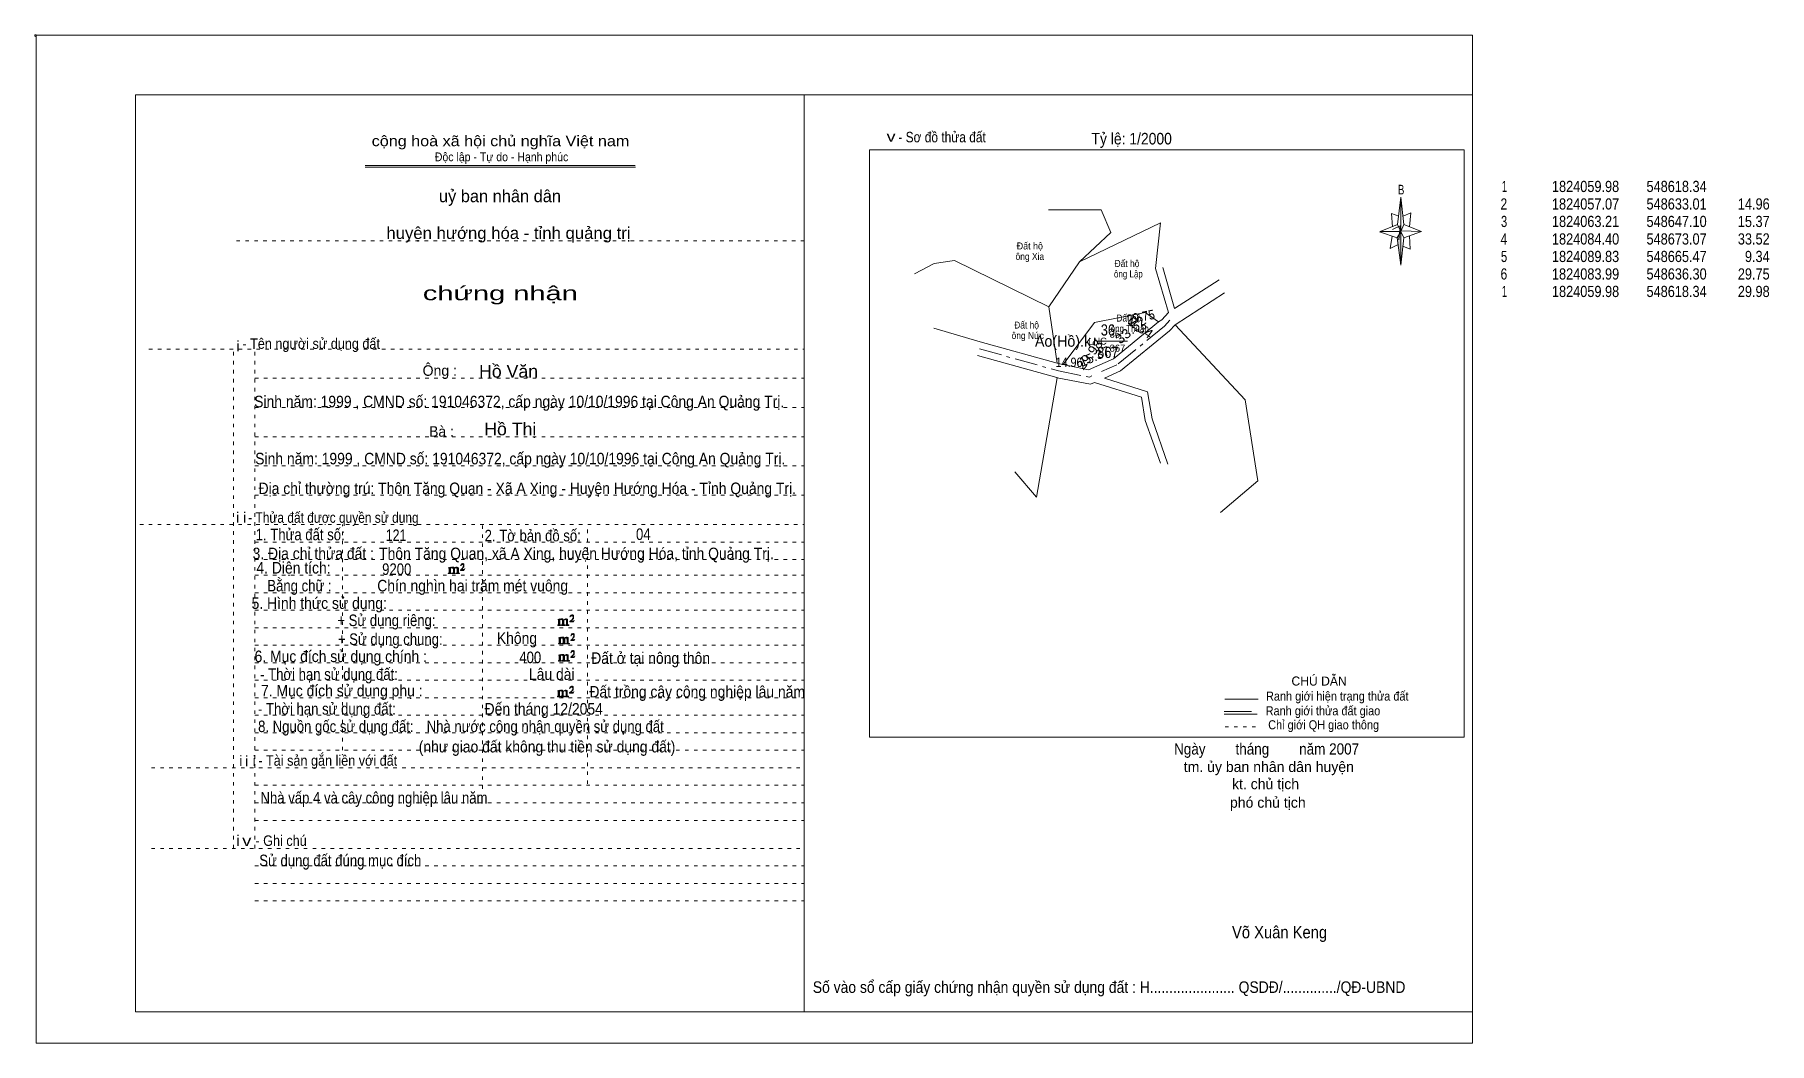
# Model space of a CAD drawing. Header units: centimetres. Extents: x -1.6 to 48, y -3.3 to 25.5.
import ezdxf
from ezdxf.enums import TextEntityAlignment as Align

# ---------------------------------------------------------------- set-up
doc = ezdxf.new("R2010")
doc.units = ezdxf.units.CM
doc.header["$LTSCALE"] = 0.13
for name, pattern in [('DOT_DASHED', [7.7, 5, -1.2, 0.3, -1.2]), ('DOTTED', [1.5, 0.3, -1.2]), ('LONG_DASHED', [7.5, 6, -1.5])]:
    doc.linetypes.add(name, pattern=pattern)
for name, color, linetype, lineweight in [('1', 7, 'DOTTED', 13), ('13', 7, 'Continuous', 13), ('22', 7, 'Continuous', 13), ('33', 7, 'LONG_DASHED', 13), ('4', 7, 'Continuous', 13), ('5', 7, 'Continuous', 13), ('50', 7, 'Continuous', 13)]:
    doc.layers.add(name, color=color, linetype=linetype, lineweight=lineweight)
for name, color, linetype in [('10', 7, 'Continuous'), ('23', 7, 'Continuous'), ('30', 7, 'Continuous')]:
    doc.layers.add(name, color=color, linetype=linetype)

msp = doc.modelspace()

# ---------------------------------------------------------------- hatches: boundary and pattern name
at = {"layer": '5'}
msp.add_hatch(color=256, dxfattribs=at).paths.add_polyline_path([(37.46, 19.87), (37.46, 18.91), (37.36, 19.69)])
at = {"layer": '50'}
for points in [[(10.27, 10.13), (10.27, 10.12), (10.27, 10.11), (10.25, 10.11), (10.24, 10.11), (10.24, 10.1), (10.33, 10.1), (10.33, 10.11), (10.32, 10.11), (10.31, 10.11), (10.31, 10.12), (10.31, 10.13), (10.31, 10.24), (10.31, 10.25), (10.32, 10.26), (10.34, 10.26), (10.35, 10.26), (10.36, 10.26), (10.37, 10.25), (10.39, 10.22), (10.39, 10.13), (10.37, 10.12), (10.37, 10.11), (10.36, 10.11), (10.35, 10.11), (10.35, 10.1), (10.44, 10.1), (10.44, 10.11), (10.43, 10.11), (10.42, 10.11), (10.42, 10.12), (10.42, 10.13), (10.42, 10.24), (10.44, 10.26), (10.45, 10.26), (10.46, 10.26), (10.49, 10.26), (10.49, 10.25), (10.5, 10.24), (10.5, 10.22), (10.5, 10.13), (10.5, 10.12), (10.49, 10.11), (10.49, 10.11), (10.47, 10.11), (10.47, 10.1), (10.56, 10.1), (10.56, 10.11), (10.55, 10.11), (10.54, 10.11), (10.53, 10.12), (10.53, 10.13), (10.53, 10.2), (10.53, 10.25), (10.53, 10.26), (10.52, 10.27), (10.5, 10.28), (10.47, 10.28), (10.46, 10.28), (10.44, 10.27), (10.41, 10.25), (10.41, 10.26), (10.4, 10.28), (10.39, 10.28), (10.37, 10.28), (10.35, 10.28), (10.34, 10.28), (10.32, 10.26), (10.31, 10.26), (10.31, 10.25), (10.31, 10.25), (10.31, 10.26), (10.31, 10.28), (10.24, 10.26), (10.24, 10.26), (10.25, 10.26), (10.27, 10.25), (10.27, 10.24), (10.27, 10.23)], [(10.69, 10.19), (10.72, 10.24), (10.72, 10.24), (10.71, 10.22), (10.69, 10.22), (10.68, 10.22), (10.63, 10.22), (10.66, 10.26), (10.67, 10.27), (10.69, 10.28), (10.69, 10.3), (10.69, 10.32), (10.69, 10.34), (10.69, 10.35), (10.69, 10.37), (10.68, 10.38), (10.67, 10.38), (10.66, 10.39), (10.65, 10.39), (10.63, 10.38), (10.63, 10.38), (10.62, 10.37), (10.61, 10.35), (10.59, 10.33), (10.61, 10.33), (10.61, 10.35), (10.62, 10.35), (10.63, 10.36), (10.65, 10.36), (10.66, 10.36), (10.67, 10.35), (10.68, 10.35), (10.68, 10.32), (10.68, 10.3), (10.66, 10.28), (10.66, 10.26), (10.65, 10.25), (10.59, 10.2), (10.59, 10.19)], [(13.39, 8.66), (13.39, 8.65), (13.39, 8.64), (13.38, 8.64), (13.37, 8.64), (13.37, 8.62), (13.45, 8.62), (13.45, 8.64), (13.44, 8.64), (13.43, 8.64), (13.43, 8.65), (13.43, 8.66), (13.43, 8.77), (13.43, 8.78), (13.44, 8.79), (13.47, 8.79), (13.48, 8.79), (13.49, 8.79), (13.5, 8.78), (13.51, 8.74), (13.51, 8.66), (13.5, 8.65), (13.5, 8.64), (13.49, 8.64), (13.48, 8.64), (13.48, 8.62), (13.57, 8.62), (13.57, 8.64), (13.55, 8.64), (13.54, 8.64), (13.54, 8.65), (13.54, 8.66), (13.54, 8.77), (13.57, 8.79), (13.58, 8.79), (13.59, 8.79), (13.61, 8.79), (13.61, 8.78), (13.62, 8.77), (13.62, 8.74), (13.62, 8.66), (13.62, 8.65), (13.61, 8.64), (13.61, 8.64), (13.6, 8.64), (13.6, 8.62), (13.69, 8.62), (13.69, 8.64), (13.67, 8.64), (13.66, 8.64), (13.65, 8.65), (13.65, 8.66), (13.65, 8.73), (13.65, 8.78), (13.65, 8.79), (13.64, 8.8), (13.62, 8.81), (13.6, 8.81), (13.59, 8.81), (13.57, 8.8), (13.53, 8.78), (13.53, 8.79), (13.52, 8.81), (13.51, 8.81), (13.5, 8.81), (13.48, 8.81), (13.47, 8.81), (13.44, 8.79), (13.43, 8.79), (13.43, 8.78), (13.43, 8.78), (13.43, 8.79), (13.43, 8.81), (13.37, 8.79), (13.37, 8.79), (13.38, 8.79), (13.39, 8.78), (13.39, 8.77), (13.39, 8.76)], [(13.82, 8.72), (13.84, 8.77), (13.84, 8.77), (13.83, 8.74), (13.82, 8.74), (13.81, 8.74), (13.75, 8.74), (13.79, 8.79), (13.8, 8.8), (13.82, 8.81), (13.82, 8.83), (13.82, 8.84), (13.82, 8.87), (13.82, 8.88), (13.82, 8.9), (13.81, 8.91), (13.8, 8.91), (13.79, 8.92), (13.77, 8.92), (13.75, 8.91), (13.75, 8.91), (13.74, 8.9), (13.73, 8.88), (13.72, 8.86), (13.73, 8.86), (13.73, 8.88), (13.74, 8.88), (13.75, 8.89), (13.77, 8.89), (13.79, 8.89), (13.8, 8.88), (13.81, 8.88), (13.81, 8.84), (13.81, 8.83), (13.79, 8.81), (13.79, 8.79), (13.77, 8.78), (13.72, 8.73), (13.72, 8.72)], [(13.41, 8.12), (13.41, 8.11), (13.41, 8.1), (13.4, 8.1), (13.39, 8.1), (13.39, 8.09), (13.48, 8.09), (13.48, 8.1), (13.47, 8.1), (13.45, 8.1), (13.45, 8.11), (13.45, 8.12), (13.45, 8.23), (13.45, 8.24), (13.47, 8.26), (13.49, 8.26), (13.5, 8.26), (13.51, 8.26), (13.52, 8.24), (13.53, 8.21), (13.53, 8.12), (13.52, 8.11), (13.52, 8.1), (13.51, 8.1), (13.5, 8.1), (13.5, 8.09), (13.59, 8.09), (13.59, 8.1), (13.58, 8.1), (13.57, 8.1), (13.57, 8.11), (13.57, 8.12), (13.57, 8.23), (13.59, 8.26), (13.6, 8.26), (13.61, 8.26), (13.63, 8.26), (13.63, 8.24), (13.64, 8.23), (13.64, 8.21), (13.64, 8.12), (13.64, 8.11), (13.63, 8.1), (13.63, 8.1), (13.62, 8.1), (13.62, 8.09), (13.71, 8.09), (13.71, 8.1), (13.7, 8.1), (13.69, 8.1), (13.67, 8.11), (13.67, 8.12), (13.67, 8.2), (13.67, 8.24), (13.67, 8.26), (13.66, 8.27), (13.64, 8.28), (13.62, 8.28), (13.61, 8.28), (13.59, 8.27), (13.55, 8.24), (13.55, 8.26), (13.54, 8.28), (13.53, 8.28), (13.52, 8.28), (13.5, 8.28), (13.49, 8.28), (13.47, 8.26), (13.45, 8.26), (13.45, 8.24), (13.45, 8.24), (13.45, 8.26), (13.45, 8.28), (13.39, 8.26), (13.39, 8.26), (13.4, 8.26), (13.41, 8.24), (13.41, 8.23), (13.41, 8.22)], [(13.84, 8.19), (13.86, 8.23), (13.86, 8.23), (13.85, 8.21), (13.84, 8.21), (13.83, 8.21), (13.77, 8.21), (13.81, 8.26), (13.82, 8.27), (13.84, 8.28), (13.84, 8.3), (13.84, 8.31), (13.84, 8.33), (13.84, 8.34), (13.84, 8.37), (13.83, 8.38), (13.82, 8.38), (13.81, 8.39), (13.8, 8.39), (13.77, 8.38), (13.77, 8.38), (13.76, 8.37), (13.75, 8.34), (13.74, 8.32), (13.75, 8.32), (13.75, 8.34), (13.76, 8.34), (13.77, 8.36), (13.8, 8.36), (13.81, 8.36), (13.82, 8.34), (13.83, 8.34), (13.83, 8.31), (13.83, 8.3), (13.81, 8.28), (13.81, 8.26), (13.8, 8.24), (13.74, 8.2), (13.74, 8.19)], [(13.41, 7.64), (13.41, 7.63), (13.41, 7.62), (13.4, 7.62), (13.39, 7.62), (13.39, 7.6), (13.47, 7.6), (13.47, 7.62), (13.46, 7.62), (13.45, 7.62), (13.45, 7.63), (13.45, 7.64), (13.45, 7.75), (13.45, 7.76), (13.46, 7.77), (13.49, 7.77), (13.5, 7.77), (13.51, 7.77), (13.52, 7.76), (13.53, 7.72), (13.53, 7.64), (13.52, 7.63), (13.52, 7.62), (13.51, 7.62), (13.5, 7.62), (13.5, 7.6), (13.59, 7.6), (13.59, 7.62), (13.57, 7.62), (13.56, 7.62), (13.56, 7.63), (13.56, 7.64), (13.56, 7.75), (13.59, 7.77), (13.6, 7.77), (13.61, 7.77), (13.63, 7.77), (13.63, 7.76), (13.64, 7.75), (13.64, 7.72), (13.64, 7.64), (13.64, 7.63), (13.63, 7.62), (13.63, 7.62), (13.62, 7.62), (13.62, 7.6), (13.71, 7.6), (13.71, 7.62), (13.69, 7.62), (13.68, 7.62), (13.67, 7.63), (13.67, 7.64), (13.67, 7.71), (13.67, 7.76), (13.67, 7.77), (13.66, 7.78), (13.64, 7.79), (13.62, 7.79), (13.61, 7.79), (13.59, 7.78), (13.55, 7.76), (13.55, 7.77), (13.54, 7.79), (13.53, 7.79), (13.52, 7.79), (13.5, 7.79), (13.49, 7.79), (13.46, 7.77), (13.45, 7.77), (13.45, 7.76), (13.45, 7.76), (13.45, 7.77), (13.45, 7.79), (13.39, 7.77), (13.39, 7.77), (13.4, 7.77), (13.41, 7.76), (13.41, 7.75), (13.41, 7.74)], [(13.84, 7.7), (13.86, 7.75), (13.86, 7.75), (13.85, 7.72), (13.84, 7.72), (13.83, 7.72), (13.77, 7.72), (13.81, 7.77), (13.82, 7.78), (13.84, 7.79), (13.84, 7.81), (13.84, 7.82), (13.84, 7.85), (13.84, 7.86), (13.84, 7.88), (13.83, 7.89), (13.82, 7.89), (13.81, 7.9), (13.79, 7.9), (13.77, 7.89), (13.77, 7.89), (13.76, 7.88), (13.75, 7.86), (13.74, 7.84), (13.75, 7.84), (13.75, 7.86), (13.76, 7.86), (13.77, 7.87), (13.79, 7.87), (13.81, 7.87), (13.82, 7.86), (13.83, 7.86), (13.83, 7.82), (13.83, 7.81), (13.81, 7.79), (13.81, 7.77), (13.79, 7.76), (13.74, 7.71), (13.74, 7.7)], [(13.38, 6.62), (13.38, 6.61), (13.38, 6.6), (13.37, 6.6), (13.36, 6.6), (13.36, 6.58), (13.44, 6.58), (13.44, 6.6), (13.43, 6.6), (13.42, 6.6), (13.42, 6.61), (13.42, 6.62), (13.42, 6.73), (13.42, 6.74), (13.43, 6.75), (13.46, 6.75), (13.47, 6.75), (13.48, 6.75), (13.49, 6.74), (13.5, 6.7), (13.5, 6.62), (13.49, 6.61), (13.49, 6.6), (13.48, 6.6), (13.47, 6.6), (13.47, 6.58), (13.56, 6.58), (13.56, 6.6), (13.54, 6.6), (13.53, 6.6), (13.53, 6.61), (13.53, 6.62), (13.53, 6.73), (13.56, 6.75), (13.57, 6.75), (13.58, 6.75), (13.6, 6.75), (13.6, 6.74), (13.61, 6.73), (13.61, 6.7), (13.61, 6.62), (13.61, 6.61), (13.6, 6.6), (13.6, 6.6), (13.59, 6.6), (13.59, 6.58), (13.68, 6.58), (13.68, 6.6), (13.66, 6.6), (13.65, 6.6), (13.64, 6.61), (13.64, 6.62), (13.64, 6.69), (13.64, 6.74), (13.64, 6.75), (13.63, 6.76), (13.61, 6.77), (13.59, 6.77), (13.58, 6.77), (13.56, 6.76), (13.52, 6.74), (13.52, 6.75), (13.51, 6.77), (13.5, 6.77), (13.49, 6.77), (13.47, 6.77), (13.46, 6.77), (13.43, 6.75), (13.42, 6.75), (13.42, 6.74), (13.42, 6.74), (13.42, 6.75), (13.42, 6.77), (13.36, 6.75), (13.36, 6.75), (13.37, 6.75), (13.38, 6.74), (13.38, 6.73), (13.38, 6.72)], [(13.81, 6.68), (13.83, 6.73), (13.83, 6.73), (13.82, 6.7), (13.81, 6.7), (13.8, 6.7), (13.74, 6.7), (13.78, 6.75), (13.79, 6.76), (13.81, 6.77), (13.81, 6.79), (13.81, 6.8), (13.81, 6.83), (13.81, 6.84), (13.81, 6.86), (13.8, 6.87), (13.79, 6.87), (13.78, 6.88), (13.76, 6.88), (13.74, 6.87), (13.74, 6.87), (13.73, 6.86), (13.72, 6.84), (13.71, 6.82), (13.72, 6.82), (13.72, 6.84), (13.73, 6.84), (13.74, 6.85), (13.76, 6.85), (13.78, 6.85), (13.79, 6.84), (13.8, 6.84), (13.8, 6.8), (13.8, 6.79), (13.78, 6.77), (13.78, 6.75), (13.76, 6.74), (13.71, 6.69), (13.71, 6.68)]]:
    msp.add_hatch(color=256, dxfattribs=at).paths.add_polyline_path(points)

# ---------------------------------------------------------------- linework, layer by layer
at = {"layer": '1', "linetype": 'Continuous'}
for p, q in [((1.31, -2.42), (1.31, 23.78)), ((1.31, 23.78), (39.51, 23.78)), ((20.41, -2.42), (20.41, 23.78)), ((39.51, -2.42), (39.51, 23.78)), ((7.87, 21.76), (15.58, 21.76)), ((7.87, 21.71), (15.59, 21.71)), ((37.36, 19.69), (36.85, 19.86)), ((1.31, -2.42), (39.51, -2.42))]:
    msp.add_line(p, q, dxfattribs=at)
at = {"layer": '1'}
for p, q in [((4.19, 19.61), (20.41, 19.61)), ((1.69, 16.51), (20.41, 16.51)), ((4.11, 2.25), (4.11, 16.51)), ((4.72, 2.25), (4.72, 16.51)), ((4.72, 15.68), (20.41, 15.68)), ((4.72, 14.84), (20.41, 14.84)), ((4.72, 14.01), (20.41, 14.01)), ((4.72, 13.18), (20.41, 13.18)), ((4.72, 12.34), (20.41, 12.34)), ((1.43, 11.5), (20.41, 11.5)), ((7.22, 5.05), (7.22, 11.5)), ((11.22, 3.95), (11.22, 11.5)), ((14.22, 4.09), (14.22, 11.5)), ((4.72, 11), (20.41, 11)), ((4.72, 10.5), (20.41, 10.5)), ((4.72, 10.05), (20.41, 10.05)), ((4.72, 9.55), (20.41, 9.55)), ((4.72, 9.05), (20.41, 9.05)), ((4.72, 8.55), (20.41, 8.55)), ((4.72, 8.05), (20.41, 8.05)), ((4.72, 7.55), (20.41, 7.55)), ((4.72, 7.05), (20.41, 7.05)), ((4.72, 6.55), (20.41, 6.55)), ((4.72, 6.05), (20.41, 6.05)), ((4.72, 5.55), (20.41, 5.55)), ((4.72, 5.05), (20.41, 5.05)), ((1.76, 4.55), (20.41, 4.55)), ((4.72, 4.05), (20.41, 4.05)), ((4.72, 3.55), (20.41, 3.55)), ((4.72, 3.05), (20.41, 3.05)), ((1.76, 2.25), (20.41, 2.25)), ((4.72, 1.75), (20.41, 1.75)), ((4.72, 1.25), (20.41, 1.25)), ((4.72, 0.75), (20.41, 0.75))]:
    msp.add_line(p, q, dxfattribs=at)
at = {"layer": '1', "linetype": 'Continuous'}
msp.add_lwpolyline([(-1.53, -3.32), (39.51, -3.32), (39.51, 25.48), (-1.53, 25.48)], close=True, dxfattribs=at)
msp.add_lwpolyline([(37.37, 19.49), (37.16, 19.39), (37.21, 19.74)], dxfattribs=at)
at = {"layer": '13'}
msp.add_line((29.14, 16.74), (29.65, 16.74), dxfattribs=at)
at = {"layer": '22'}
for p, q in [((30.66, 18.84), (30.99, 17.67)), ((30.99, 17.67), (32.27, 18.49)), ((31.01, 17.21), (32.42, 18.12))]:
    msp.add_line(p, q, dxfattribs=at)
for points in [[(27.39, 20.49), (28.9, 20.49), (29.17, 19.84), (28.28, 19.01)], [(28.28, 19.01), (30.59, 20.12), (30.45, 18.82), (30.82, 17.56)], [(27.4, 17.72), (24.71, 19.04), (24.13, 18.96), (23.56, 18.66)], [(28.28, 19.01), (27.4, 17.72), (27.64, 16.11)], [(30.54, 17.29), (30.16, 17.56), (28.71, 17.27), (27.81, 16.07)], [(30.54, 17.29), (30.63, 17.35), (30.82, 17.56)], [(24.12, 17.11), (25.44, 16.72), (27.64, 16.11)], [(27.81, 16.07), (28.54, 15.92), (29.25, 16.23), (30.54, 17.29)], [(31.01, 17.21), (30.85, 17.03), (29.45, 15.89), (28.99, 15.68)], [(32.31, 11.84), (33.37, 12.75), (33.01, 15.06), (31.01, 17.21)], [(25.36, 16.33), (27.63, 15.7), (27.64, 15.69)], [(27.64, 16.11), (27.72, 16.09), (27.81, 16.07)], [(26.43, 13.01), (27.05, 12.28), (27.64, 15.69)], [(27.64, 15.69), (28.59, 15.51), (28.71, 15.56)], [(30.59, 13.25), (30.16, 14.47), (30.05, 15.14), (28.71, 15.56)], [(30.8, 13.23), (30.36, 14.52), (30.22, 15.29), (28.99, 15.68)]]:
    msp.add_lwpolyline(points, dxfattribs=at)
at = {"layer": '22', "linetype": 'DOT_DASHED'}
for points in [[(30.86, 17.34), (30.71, 17.17), (29.35, 16.06), (28.91, 15.87)], [(25.42, 16.52), (27.68, 15.89), (27.68, 15.89)], [(27.68, 15.89), (28.56, 15.71), (28.63, 15.75)]]:
    msp.add_lwpolyline(points, dxfattribs=at)
at = {"layer": '33'}
msp.add_line((28.77, 16.74), (29.41, 16.74), dxfattribs=at)
at = {"layer": '4'}
for p, q in [((32.43, 6.51), (33.38, 6.51)), ((32.41, 6.08), (33.36, 6.08))]:
    msp.add_line(p, q, dxfattribs=at)
at = {"layer": '4', "linetype": 'LONG_DASHED'}
msp.add_line((32.41, 6.16), (33.36, 6.16), dxfattribs=at)
at = {"layer": '4', "linetype": 'DOTTED'}
msp.add_line((32.44, 5.72), (33.43, 5.72), dxfattribs=at)
at = {"layer": '4'}
msp.add_lwpolyline([(22.28, 22.21), (39.27, 22.21), (39.27, 5.43), (22.28, 5.43)], close=True, dxfattribs=at)
msp.add_circle((-1.55, 25.47), 0.025, dxfattribs=at)
at = {"layer": '5'}
for p, q in [((37.37, 20.07), (37.46, 20.85)), ((37.55, 20.07), (38.05, 19.87)), ((37.55, 19.69), (37.46, 18.91)), ((37.73, 19.37), (37.52, 19.45)), ((37.71, 19.75), (37.73, 19.37))]:
    msp.add_line(p, q, dxfattribs=at)
for points in [[(37.46, 20.85), (37.55, 20.07), (37.46, 19.87)], [(37.46, 19.87), (36.87, 19.87), (37.37, 20.07), (37.55, 19.69), (38.05, 19.87), (37.46, 19.89)], [(37.46, 19.87), (37.46, 18.91), (37.36, 19.69)]]:
    msp.add_lwpolyline(points, close=True, dxfattribs=at)
for points in [[(37.4, 20.31), (37.19, 20.39), (37.22, 20.01)], [(37.53, 20.31), (37.75, 20.41), (37.71, 20.01)], [(37.46, 19.87), (37.37, 20.07), (36.87, 19.87)], [(37.22, 19.93), (37.44, 20.03), (37.4, 19.63)], [(37.46, 19.87), (37.55, 19.69), (38.05, 19.87)]]:
    msp.add_lwpolyline(points, dxfattribs=at)
at = {"layer": '50'}
for points in [[(10.27, 10.13), (10.27, 10.12), (10.27, 10.11), (10.25, 10.11), (10.24, 10.11), (10.24, 10.1), (10.33, 10.1), (10.33, 10.11), (10.32, 10.11), (10.31, 10.11), (10.31, 10.12), (10.31, 10.13), (10.31, 10.24), (10.31, 10.25), (10.32, 10.26), (10.34, 10.26), (10.35, 10.26), (10.36, 10.26), (10.37, 10.25), (10.39, 10.22), (10.39, 10.13), (10.37, 10.12), (10.37, 10.11), (10.36, 10.11), (10.35, 10.11), (10.35, 10.1), (10.44, 10.1), (10.44, 10.11), (10.43, 10.11), (10.42, 10.11), (10.42, 10.12), (10.42, 10.13), (10.42, 10.24), (10.44, 10.26), (10.45, 10.26), (10.46, 10.26), (10.49, 10.26), (10.49, 10.25), (10.5, 10.24), (10.5, 10.22), (10.5, 10.13), (10.5, 10.12), (10.49, 10.11), (10.49, 10.11), (10.47, 10.11), (10.47, 10.1), (10.56, 10.1), (10.56, 10.11), (10.55, 10.11), (10.54, 10.11), (10.53, 10.12), (10.53, 10.13), (10.53, 10.2), (10.53, 10.25), (10.53, 10.26), (10.52, 10.27), (10.5, 10.28), (10.47, 10.28), (10.46, 10.28), (10.44, 10.27), (10.41, 10.25), (10.41, 10.26), (10.4, 10.28), (10.39, 10.28), (10.37, 10.28), (10.35, 10.28), (10.34, 10.28), (10.32, 10.26), (10.31, 10.26), (10.31, 10.25), (10.31, 10.25), (10.31, 10.26), (10.31, 10.28), (10.24, 10.26), (10.24, 10.26), (10.25, 10.26), (10.27, 10.25), (10.27, 10.24), (10.27, 10.23)], [(10.69, 10.19), (10.72, 10.24), (10.72, 10.24), (10.71, 10.22), (10.69, 10.22), (10.68, 10.22), (10.63, 10.22), (10.66, 10.26), (10.67, 10.27), (10.69, 10.28), (10.69, 10.3), (10.69, 10.32), (10.69, 10.34), (10.69, 10.35), (10.69, 10.37), (10.68, 10.38), (10.67, 10.38), (10.66, 10.39), (10.65, 10.39), (10.63, 10.38), (10.63, 10.38), (10.62, 10.37), (10.61, 10.35), (10.59, 10.33), (10.61, 10.33), (10.61, 10.35), (10.62, 10.35), (10.63, 10.36), (10.65, 10.36), (10.66, 10.36), (10.67, 10.35), (10.68, 10.35), (10.68, 10.32), (10.68, 10.3), (10.66, 10.28), (10.66, 10.26), (10.65, 10.25), (10.59, 10.2), (10.59, 10.19)], [(13.39, 8.66), (13.39, 8.65), (13.39, 8.64), (13.38, 8.64), (13.37, 8.64), (13.37, 8.62), (13.45, 8.62), (13.45, 8.64), (13.44, 8.64), (13.43, 8.64), (13.43, 8.65), (13.43, 8.66), (13.43, 8.77), (13.43, 8.78), (13.44, 8.79), (13.47, 8.79), (13.48, 8.79), (13.49, 8.79), (13.5, 8.78), (13.51, 8.74), (13.51, 8.66), (13.5, 8.65), (13.5, 8.64), (13.49, 8.64), (13.48, 8.64), (13.48, 8.62), (13.57, 8.62), (13.57, 8.64), (13.55, 8.64), (13.54, 8.64), (13.54, 8.65), (13.54, 8.66), (13.54, 8.77), (13.57, 8.79), (13.58, 8.79), (13.59, 8.79), (13.61, 8.79), (13.61, 8.78), (13.62, 8.77), (13.62, 8.74), (13.62, 8.66), (13.62, 8.65), (13.61, 8.64), (13.61, 8.64), (13.6, 8.64), (13.6, 8.62), (13.69, 8.62), (13.69, 8.64), (13.67, 8.64), (13.66, 8.64), (13.65, 8.65), (13.65, 8.66), (13.65, 8.73), (13.65, 8.78), (13.65, 8.79), (13.64, 8.8), (13.62, 8.81), (13.6, 8.81), (13.59, 8.81), (13.57, 8.8), (13.53, 8.78), (13.53, 8.79), (13.52, 8.81), (13.51, 8.81), (13.5, 8.81), (13.48, 8.81), (13.47, 8.81), (13.44, 8.79), (13.43, 8.79), (13.43, 8.78), (13.43, 8.78), (13.43, 8.79), (13.43, 8.81), (13.37, 8.79), (13.37, 8.79), (13.38, 8.79), (13.39, 8.78), (13.39, 8.77), (13.39, 8.76)], [(13.82, 8.72), (13.84, 8.77), (13.84, 8.77), (13.83, 8.74), (13.82, 8.74), (13.81, 8.74), (13.75, 8.74), (13.79, 8.79), (13.8, 8.8), (13.82, 8.81), (13.82, 8.83), (13.82, 8.84), (13.82, 8.87), (13.82, 8.88), (13.82, 8.9), (13.81, 8.91), (13.8, 8.91), (13.79, 8.92), (13.77, 8.92), (13.75, 8.91), (13.75, 8.91), (13.74, 8.9), (13.73, 8.88), (13.72, 8.86), (13.73, 8.86), (13.73, 8.88), (13.74, 8.88), (13.75, 8.89), (13.77, 8.89), (13.79, 8.89), (13.8, 8.88), (13.81, 8.88), (13.81, 8.84), (13.81, 8.83), (13.79, 8.81), (13.79, 8.79), (13.77, 8.78), (13.72, 8.73), (13.72, 8.72)], [(13.41, 8.12), (13.41, 8.11), (13.41, 8.1), (13.4, 8.1), (13.39, 8.1), (13.39, 8.09), (13.48, 8.09), (13.48, 8.1), (13.47, 8.1), (13.45, 8.1), (13.45, 8.11), (13.45, 8.12), (13.45, 8.23), (13.45, 8.24), (13.47, 8.26), (13.49, 8.26), (13.5, 8.26), (13.51, 8.26), (13.52, 8.24), (13.53, 8.21), (13.53, 8.12), (13.52, 8.11), (13.52, 8.1), (13.51, 8.1), (13.5, 8.1), (13.5, 8.09), (13.59, 8.09), (13.59, 8.1), (13.58, 8.1), (13.57, 8.1), (13.57, 8.11), (13.57, 8.12), (13.57, 8.23), (13.59, 8.26), (13.6, 8.26), (13.61, 8.26), (13.63, 8.26), (13.63, 8.24), (13.64, 8.23), (13.64, 8.21), (13.64, 8.12), (13.64, 8.11), (13.63, 8.1), (13.63, 8.1), (13.62, 8.1), (13.62, 8.09), (13.71, 8.09), (13.71, 8.1), (13.7, 8.1), (13.69, 8.1), (13.67, 8.11), (13.67, 8.12), (13.67, 8.2), (13.67, 8.24), (13.67, 8.26), (13.66, 8.27), (13.64, 8.28), (13.62, 8.28), (13.61, 8.28), (13.59, 8.27), (13.55, 8.24), (13.55, 8.26), (13.54, 8.28), (13.53, 8.28), (13.52, 8.28), (13.5, 8.28), (13.49, 8.28), (13.47, 8.26), (13.45, 8.26), (13.45, 8.24), (13.45, 8.24), (13.45, 8.26), (13.45, 8.28), (13.39, 8.26), (13.39, 8.26), (13.4, 8.26), (13.41, 8.24), (13.41, 8.23), (13.41, 8.22)], [(13.84, 8.19), (13.86, 8.23), (13.86, 8.23), (13.85, 8.21), (13.84, 8.21), (13.83, 8.21), (13.77, 8.21), (13.81, 8.26), (13.82, 8.27), (13.84, 8.28), (13.84, 8.3), (13.84, 8.31), (13.84, 8.33), (13.84, 8.34), (13.84, 8.37), (13.83, 8.38), (13.82, 8.38), (13.81, 8.39), (13.8, 8.39), (13.77, 8.38), (13.77, 8.38), (13.76, 8.37), (13.75, 8.34), (13.74, 8.32), (13.75, 8.32), (13.75, 8.34), (13.76, 8.34), (13.77, 8.36), (13.8, 8.36), (13.81, 8.36), (13.82, 8.34), (13.83, 8.34), (13.83, 8.31), (13.83, 8.3), (13.81, 8.28), (13.81, 8.26), (13.8, 8.24), (13.74, 8.2), (13.74, 8.19)], [(13.41, 7.64), (13.41, 7.63), (13.41, 7.62), (13.4, 7.62), (13.39, 7.62), (13.39, 7.6), (13.47, 7.6), (13.47, 7.62), (13.46, 7.62), (13.45, 7.62), (13.45, 7.63), (13.45, 7.64), (13.45, 7.75), (13.45, 7.76), (13.46, 7.77), (13.49, 7.77), (13.5, 7.77), (13.51, 7.77), (13.52, 7.76), (13.53, 7.72), (13.53, 7.64), (13.52, 7.63), (13.52, 7.62), (13.51, 7.62), (13.5, 7.62), (13.5, 7.6), (13.59, 7.6), (13.59, 7.62), (13.57, 7.62), (13.56, 7.62), (13.56, 7.63), (13.56, 7.64), (13.56, 7.75), (13.59, 7.77), (13.6, 7.77), (13.61, 7.77), (13.63, 7.77), (13.63, 7.76), (13.64, 7.75), (13.64, 7.72), (13.64, 7.64), (13.64, 7.63), (13.63, 7.62), (13.63, 7.62), (13.62, 7.62), (13.62, 7.6), (13.71, 7.6), (13.71, 7.62), (13.69, 7.62), (13.68, 7.62), (13.67, 7.63), (13.67, 7.64), (13.67, 7.71), (13.67, 7.76), (13.67, 7.77), (13.66, 7.78), (13.64, 7.79), (13.62, 7.79), (13.61, 7.79), (13.59, 7.78), (13.55, 7.76), (13.55, 7.77), (13.54, 7.79), (13.53, 7.79), (13.52, 7.79), (13.5, 7.79), (13.49, 7.79), (13.46, 7.77), (13.45, 7.77), (13.45, 7.76), (13.45, 7.76), (13.45, 7.77), (13.45, 7.79), (13.39, 7.77), (13.39, 7.77), (13.4, 7.77), (13.41, 7.76), (13.41, 7.75), (13.41, 7.74)], [(13.84, 7.7), (13.86, 7.75), (13.86, 7.75), (13.85, 7.72), (13.84, 7.72), (13.83, 7.72), (13.77, 7.72), (13.81, 7.77), (13.82, 7.78), (13.84, 7.79), (13.84, 7.81), (13.84, 7.82), (13.84, 7.85), (13.84, 7.86), (13.84, 7.88), (13.83, 7.89), (13.82, 7.89), (13.81, 7.9), (13.79, 7.9), (13.77, 7.89), (13.77, 7.89), (13.76, 7.88), (13.75, 7.86), (13.74, 7.84), (13.75, 7.84), (13.75, 7.86), (13.76, 7.86), (13.77, 7.87), (13.79, 7.87), (13.81, 7.87), (13.82, 7.86), (13.83, 7.86), (13.83, 7.82), (13.83, 7.81), (13.81, 7.79), (13.81, 7.77), (13.79, 7.76), (13.74, 7.71), (13.74, 7.7)], [(13.38, 6.62), (13.38, 6.61), (13.38, 6.6), (13.37, 6.6), (13.36, 6.6), (13.36, 6.58), (13.44, 6.58), (13.44, 6.6), (13.43, 6.6), (13.42, 6.6), (13.42, 6.61), (13.42, 6.62), (13.42, 6.73), (13.42, 6.74), (13.43, 6.75), (13.46, 6.75), (13.47, 6.75), (13.48, 6.75), (13.49, 6.74), (13.5, 6.7), (13.5, 6.62), (13.49, 6.61), (13.49, 6.6), (13.48, 6.6), (13.47, 6.6), (13.47, 6.58), (13.56, 6.58), (13.56, 6.6), (13.54, 6.6), (13.53, 6.6), (13.53, 6.61), (13.53, 6.62), (13.53, 6.73), (13.56, 6.75), (13.57, 6.75), (13.58, 6.75), (13.6, 6.75), (13.6, 6.74), (13.61, 6.73), (13.61, 6.7), (13.61, 6.62), (13.61, 6.61), (13.6, 6.6), (13.6, 6.6), (13.59, 6.6), (13.59, 6.58), (13.68, 6.58), (13.68, 6.6), (13.66, 6.6), (13.65, 6.6), (13.64, 6.61), (13.64, 6.62), (13.64, 6.69), (13.64, 6.74), (13.64, 6.75), (13.63, 6.76), (13.61, 6.77), (13.59, 6.77), (13.58, 6.77), (13.56, 6.76), (13.52, 6.74), (13.52, 6.75), (13.51, 6.77), (13.5, 6.77), (13.49, 6.77), (13.47, 6.77), (13.46, 6.77), (13.43, 6.75), (13.42, 6.75), (13.42, 6.74), (13.42, 6.74), (13.42, 6.75), (13.42, 6.77), (13.36, 6.75), (13.36, 6.75), (13.37, 6.75), (13.38, 6.74), (13.38, 6.73), (13.38, 6.72)], [(13.81, 6.68), (13.83, 6.73), (13.83, 6.73), (13.82, 6.7), (13.81, 6.7), (13.8, 6.7), (13.74, 6.7), (13.78, 6.75), (13.79, 6.76), (13.81, 6.77), (13.81, 6.79), (13.81, 6.8), (13.81, 6.83), (13.81, 6.84), (13.81, 6.86), (13.8, 6.87), (13.79, 6.87), (13.78, 6.88), (13.76, 6.88), (13.74, 6.87), (13.74, 6.87), (13.73, 6.86), (13.72, 6.84), (13.71, 6.82), (13.72, 6.82), (13.72, 6.84), (13.73, 6.84), (13.74, 6.85), (13.76, 6.85), (13.78, 6.85), (13.79, 6.84), (13.8, 6.84), (13.8, 6.8), (13.8, 6.79), (13.78, 6.77), (13.78, 6.75), (13.76, 6.74), (13.71, 6.69), (13.71, 6.68)]]:
    msp.add_lwpolyline(points, close=True, dxfattribs=at)

# ---------------------------------------------------------------- texts
at = {"layer": '1'}
for s, height, width, p in [('cộng hoà xã hội chủ nghĩa Việt nam', 0.3, 1.15, (11.735, 22.31)), ('v', 0.3, 1.3, (22.895, 22.44)), ('- Sơ đồ thửa đất ', 0.3, 0.85, (24.4, 22.42)), ('Độc lập - Tự do - Hạnh phúc', 0.25, 0.9, (11.765, 21.88)), ('chứng nhận', 0.4, 1.55, (11.73, 17.91)), ('- Tên người sử dụng đất', 0.3, 0.9, (6.325, 16.52)), ('- Thửa đất được quyền sử dụng', 0.3, 0.85, (6.96, 11.55)), ('- Tài sản gắn liền với đất ', 0.3, 0.9, (6.85, 4.61)), ('v', 0.3, 1.3, (4.485, 2.32)), ('- Ghi chú', 0.3, 0.9, (5.465, 2.32))]:
    msp.add_text(s, height=height, dxfattribs=dict(at, width=width)).set_placement(p, align=Align.CENTER)
for s, height, p in [('uỷ ban nhân dân', 0.35, (11.72, 20.71)), ('i', 0.3, (4.235, 16.45)), ('i', 0.3, (4.225, 11.55)), ('i', 0.3, (4.425, 11.55)), ('i', 0.3, (4.315, 4.6)), ('i', 0.3, (4.485, 4.59)), ('i', 0.3, (4.695, 4.6)), ('i', 0.3, (4.235, 2.32))]:
    msp.add_text(s, height=height, dxfattribs=at).set_placement(p, align=Align.CENTER)
at = {"layer": '10', "width": 0.9}
msp.add_text('Võ Xuân Keng', height=0.35, dxfattribs=at).set_placement((33.995, -0.32), align=Align.CENTER)
at = {"layer": '13'}
for s, p in [('36', (29.14, 16.84)), ('867', (29.14, 16.44))]:
    msp.add_text(s, height=0.2, dxfattribs=at).set_placement(p)
msp.add_text('LNC', height=0.2, dxfattribs=at).set_placement((29.06, 16.64), align=Align.RIGHT)
at = {"layer": '22'}
for s, width, p in [('Đất hộ ', 0.9, (29.72, 17.3)), ('ông Thuận', 0.85, (29.715, 17))]:
    msp.add_text(s, height=0.2, dxfattribs=dict(at, width=width)).set_placement(p, align=Align.CENTER)
at = {"layer": '23'}
for s, width, p in [('Đất hộ', 0.95, (26.86, 19.36)), ('ông Xia', 0.9, (26.86, 19.06)), ('Đất hộ ', 0.9, (29.67, 18.86)), ('ông Lập', 0.85, (29.675, 18.56)), ('ông Nức', 0.9, (26.8, 16.8)), ('Đất hộ ', 0.9, (26.8, 17.1))]:
    msp.add_text(s, height=0.2, dxfattribs=dict(at, width=width)).set_placement(p, align=Align.CENTER)
at = {"layer": '30'}
for s, width, p in [('1', 0.65, (40.5, 21)), ('1824059.98', 0.85, (43.7, 21)), ('548618.34', 0.85, (46.2, 21)), ('548618.34', 0.85, (46.2, 21)), ('2', 0.8, (40.5, 20.5)), ('1824057.07', 0.85, (43.7, 20.5)), ('548633.01', 0.85, (46.2, 20.5)), ('14.96', 0.85, (48, 20.5)), ('3', 0.75, (40.5, 20)), ('1824063.21', 0.85, (43.7, 20)), ('548647.10', 0.85, (46.2, 20)), ('15.37', 0.85, (48, 20)), ('4', 0.8, (40.5, 19.5)), ('1824084.40', 0.85, (43.7, 19.5)), ('548673.07', 0.85, (46.2, 19.5)), ('33.52', 0.85, (48, 19.5)), ('5', 0.75, (40.5, 19)), ('1824089.83', 0.85, (43.7, 19)), ('548665.47', 0.85, (46.2, 19)), ('9.34', 0.85, (48, 19)), ('6', 0.8, (40.5, 18.5)), ('1824083.99', 0.85, (43.7, 18.5)), ('548636.30', 0.85, (46.2, 18.5)), ('29.75', 0.85, (48, 18.5)), ('1', 0.65, (40.5, 18)), ('1824059.98', 0.85, (43.7, 18)), ('548618.34', 0.85, (46.2, 18)), ('29.98', 0.85, (48, 18))]:
    msp.add_text(s, height=0.32, dxfattribs=dict(at, width=width)).set_placement(p, align=Align.RIGHT)
for s, rotation, width, p in [('33.52', 39.212, 1.1, (29.825, 16.954)), ('29.75', 11.321, 0.9, (30.053, 17.301)), ('9.34', 324.455, 1.1, (29.947, 17.017)), ('29.98', 53.203, 1.05, (28.675, 16.274))]:
    msp.add_text(s, height=0.27, rotation=rotation, dxfattribs=dict(at, width=width)).set_placement(p, align=Align.CENTER)
msp.add_text('15.37', height=0.27, rotation=23.546, dxfattribs=at).set_placement((28.761, 16.179), align=Align.CENTER)
at = {"layer": '30', "width": 0.85}
msp.add_text('14.96', height=0.27, dxfattribs=at).set_placement((27.98, 16), align=Align.CENTER)
at = {"layer": '33', "width": 0.95}
msp.add_text('Ao(Hồ).k', height=0.32, dxfattribs=at).set_placement((28.61, 16.58), align=Align.RIGHT)
at = {"layer": '33', "width": 0.85}
for s, p in [('36', (29.09, 16.9)), ('867', (29.09, 16.26))]:
    msp.add_text(s, height=0.32, dxfattribs=at).set_placement(p, align=Align.CENTER)
at = {"layer": '4', "width": 0.9}
for s, height, p in [('Tỷ lệ: 1/2000', 0.33, (29.77, 22.36)), ('Ranh giới hiện trạng thửa đất', 0.2591, (35.645, 6.47)), ('Ranh giới thửa đất giao ', 0.2591, (35.28, 6.05)), ('Chỉ giới QH giao thông', 0.2591, (35.255, 5.65))]:
    msp.add_text(s, height=height, dxfattribs=at).set_placement(p, align=Align.CENTER)
at = {"layer": '4'}
msp.add_text('CHÚ DẪN', height=0.2591, dxfattribs=at).set_placement((35.125, 6.9), align=Align.CENTER)
at = {"layer": '5', "width": 0.75}
msp.add_text('B', height=0.276, dxfattribs=at).set_placement((37.47, 20.93), align=Align.CENTER)
at = {"layer": '50'}
for s, height, width, p in [('  huyện hướng hóa - tỉnh quảng trị', 0.34, 1.05, (11.83, 19.66)), ('Hồ Văn', 0.36, 1.05, (11.965, 15.7)), ('Sinh năm: 1999 , CMND số: 191046372, cấp ngày 10/10/1996 tại Công An Quảng Trị.', 0.33, 0.9, (12.27, 14.85)), ('Hồ Thị', 0.36, 1.05, (12.015, 14.05)), ('Sinh năm: 1999 , CMND số: 191046372, cấp ngày 10/10/1996 tại Công An Quảng Trị.', 0.33, 0.9, (12.3, 13.22)), ('Địa chỉ thường trú: Thôn Tăng Quan - Xã A Xing - Huyện Hướng Hóa - Tỉnh Quảng Trị.', 0.33, 0.9, (12.5, 12.37)), ('1. Thửa đất số:  ', 0.33, 0.85, (6.115, 11.05)), ('121', 0.33, 0.8, (8.75, 11.03)), ('2. Tờ bản đồ số:  ', 0.33, 0.85, (12.76, 11.02)), ('04', 0.33, 0.85, (15.815, 11.06)), ('3. Địa chỉ thửa đất : ', 0.33, 0.9, (6.44, 10.51)), ('4. Diện tích: ', 0.33, 0.9, (5.875, 10.1)), ('Thôn Tăng Quan, xã A Xing, huyện Hướng Hóa, tỉnh Quảng Trị.', 0.33, 0.9, (13.905, 10.51)), ('Bằng chữ :', 0.33, 0.85, (5.99, 9.59)), ('Chín nghìn hai trăm mét vuông', 0.33, 0.9, (10.94, 9.59)), ('9200', 0.33, 0.85, (8.77, 10.06)), ('5. Hình thức sử dụng:', 0.33, 0.9, (6.555, 9.09)), ('+ Sử dụng riêng:', 0.33, 0.85, (8.475, 8.6)), ('Không', 0.33, 0.9, (12.205, 8.09)), ('6. Mục đích sử dụng chính :', 0.33, 0.9, (7.17, 7.57)), ('+ Sử dụng chung:', 0.33, 0.85, (8.585, 8.06)), ('400', 0.33, 0.85, (12.585, 7.54)), ('Đất ở tại nông thôn', 0.33, 0.9, (16.025, 7.52)), ('- Thời hạn sử dụng đất:', 0.33, 0.85, (6.835, 7.06)), ('7. Mục đích sử dụng phụ :', 0.33, 0.9, (7.2, 6.59)), ('Lâu dài', 0.33, 0.9, (13.2, 7.06)), ('Đất trồng cây công nghiệp lâu năm', 0.33, 0.9, (17.355, 6.56)), ('- Thời hạn sử dụng đất:', 0.33, 0.85, (6.775, 6.07)), ('Đến tháng 12/2054', 0.33, 0.9, (12.97, 6.07)), ('8. Nguồn gốc sử dụng đất:', 0.33, 0.85, (7.03, 5.57)), ('Nhà nước công nhận quyền sử dụng đất ', 0.33, 0.85, (13.065, 5.57)), ('(như giao đất không thu tiền sử dụng đất)', 0.33, 0.9, (13.065, 4.99)), ('Ngày        tháng        năm 2007', 0.32, 0.9, (33.625, 4.93)), ('Nhà vấp 4 và cây công nghiệp lâu năm', 0.33, 0.85, (8.12, 3.53)), ('Sử dụng đất đúng mục đích ', 0.33, 0.85, (7.21, 1.74)), ('Số vào sổ cấp giấy chứng nhận quyền sử dụng đất : H...................... QSDĐ/............../QĐ-UBND', 0.33, 0.9, (29.125, -1.88))]:
    msp.add_text(s, height=height, dxfattribs=dict(at, width=width)).set_placement(p, align=Align.CENTER)
for s, p in [('Ông :', (10, 15.75)), ('Bà :', (10.05, 14.01)), ('tm. ủy ban nhân dân huyện ', (33.745, 4.43)), ('kt. chủ tịch', (33.595, 3.94)), ('phó chủ tịch', (33.66, 3.41))]:
    msp.add_text(s, height=0.3, dxfattribs=at).set_placement(p, align=Align.CENTER)

doc.saveas('drawing.dxf')
